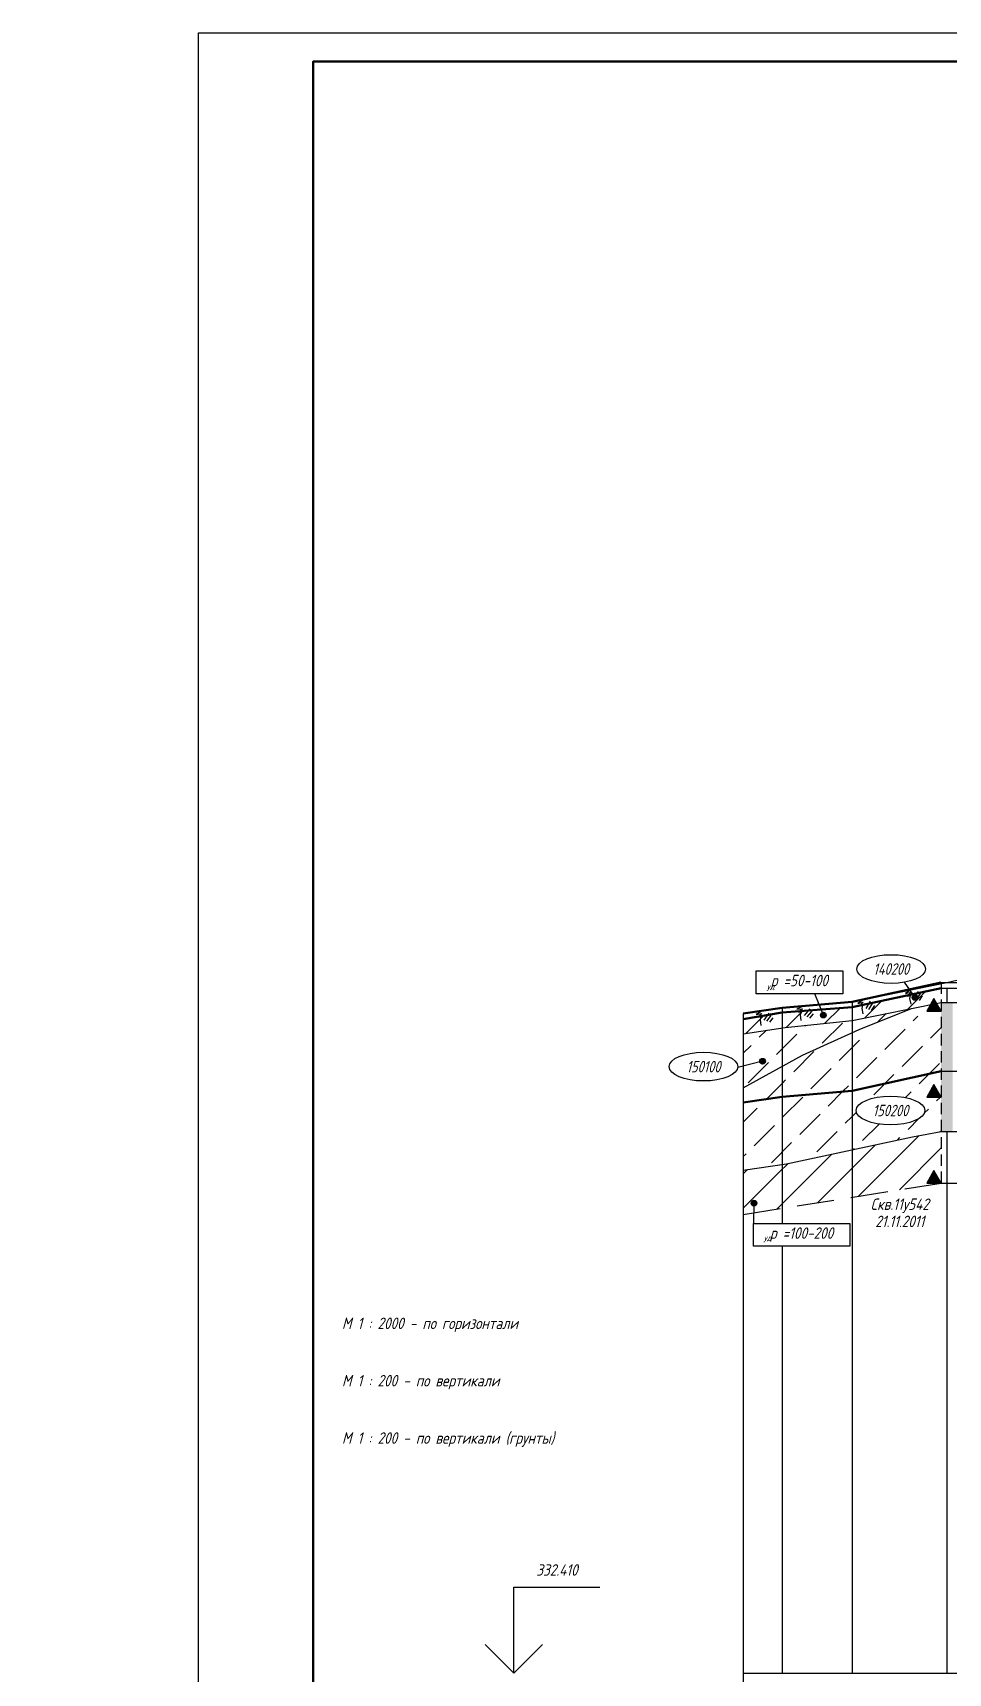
# Model space of a CAD drawing. Extents: x 0 to 1711, y -32 to 643.
# Drawn here: x 0 to 159.7, y 349.1 to 635.1 of the extents above; entities that cross this region are included whole.
import ezdxf
from ezdxf import colors
from ezdxf.entities.mleader import LeaderData, LeaderLine
from ezdxf.enums import TextEntityAlignment as Align
from ezdxf.math import Vec2, Vec3

# ---------------------------------------------------------------- set-up
doc = ezdxf.new("R2010")
doc.units = 0
doc.linetypes.add('ИИ27003', pattern=[9.5, 6.5, -3])
doc.linetypes.add('ИИHidden', pattern=[3, 2, -1])
for name, color, linetype, lineweight in [('ИИ_ГЕОЛОГИЯ_025', 7, 'Continuous', 25), ('ИИ_ГЕОЛОГИЯ_050', 7, 'Continuous', 50), ('ИИ_ГЕОФИЗИКА_025', 7, 'Continuous', 25), ('ИИ_ОФОРМЛЕНИЕ_025', 7, 'Continuous', 25), ('ИИ_ПРОФИЛЬ_025', 7, 'Continuous', 25)]:
    doc.layers.add(name, color=color, linetype=linetype, lineweight=lineweight)
doc.layers.add('Профиль', color=7, linetype='Continuous')
doc.layers.add('ТХ-Л', color=140, linetype='Continuous')
doc.styles.add('VNIPISIMPLEXCUR', font='simplex.shx', dxfattribs={"width": 0.8, "oblique": 15})
doc.linetypes.add('ИИ27001', pattern='A,2.5,[1,3dservice.shx,S=1.85,R=180.00002,X=0,Y=0],2.5,-1', length=6)
doc.linetypes.add('ИИ27002', pattern='A,2,-0.6,[1,3dservice.shx,S=0.6,R=30.000013,X=0.9,Y=0],-0.6,[1,3dservice.shx,S=0.6,R=-30.000013,X=0.3,Y=0],-0.6,[1,3dservice.shx,S=0.6,R=209.999975,X=-0.3,Y=0],-0.6,[1,3dservice.shx,S=0.6,R=150.000007,X=-0.9,Y=0],-0.6,2', length=7)
doc.linetypes.add('ИИ27005', pattern='A,2.5,[1,3dservice.shx,S=1.85,R=180.00002,X=0,Y=0],2.5,-2,[4,3dservice.shx,S=0.5,R=0,X=0,Y=0],-2', length=9)
pattern_1 = [(45, (-97.523, -58.2266), (-3, 3), [5, -2])]
pattern_2 = [(45, (-100.523, -58.2266), (-3, 3), [])]

# ---------------------------------------------------------------- blocks, each defined once
blk = doc.blocks.new('ИИ16001')
at = {"linetype": 'Continuous', "lineweight": 25}
h = blk.add_hatch(color=0, dxfattribs=at)
edge = h.paths.add_edge_path()
edge.add_arc((0, 0), 0.5, 0, 360)
at = {"color": 0, "linetype": 'Continuous', "lineweight": 25}
blk.add_circle((0, 0), 0.5, dxfattribs=at)
blk = doc.blocks.new('ИИ25004')
at = {"linetype": 'Continuous', "lineweight": 25}
blk.add_hatch(color=0, dxfattribs=at).paths.add_polyline_path([(-2.5, 0), (0, 0), (-1.25, 2.17)])
at = {"color": 0, "linetype": 'Continuous', "lineweight": 25}
blk.add_lwpolyline([(-2.5, 0), (0, 0), (-1.25, 2.17)], close=True, dxfattribs=at)
blk = doc.blocks.new('ИИ25010')
at = {"color": 0, "linetype": 'Continuous', "lineweight": 25}
for points in [[(0, 0), (3, 0), (0.5, -1), (2.5, -1), (1, -2), (2, -2), (1.5, -3), (1.5, -5)], [(4.94, -1.23), (2.82, -3.35)], [(5.47, -2.12), (3.7, -3.88)], [(6, -3), (4.59, -4.41)]]:
    blk.add_lwpolyline(points, dxfattribs=at)
blk = doc.blocks.new('ИИ25020')
at = {"color": 0, "linetype": 'Continuous', "lineweight": 25}
blk.add_ellipse((0, 0), major_axis=(-6, 0), ratio=0.416667, dxfattribs=at)
at = {"color": 0, "linetype": 'Continuous', "style": 'VNIPISIMPLEXCUR', "oblique": 15, "width": 0.75}
blk.add_attdef('INDEX', text='', height=2, dxfattribs=at).set_placement((0, 0), align=Align.MIDDLE_CENTER)
blk = doc.blocks.new('ИИ03А2Х4')
at = {"color": 0, "linetype": 'Continuous', "lineweight": 25}
blk.add_lwpolyline([(0, 0), (0, 594), (1682, 594), (1682, 0)], close=True, dxfattribs=at)
at = {"color": 0, "linetype": 'Continuous', "lineweight": 50}
blk.add_lwpolyline([(20, 5), (20, 589), (1677, 589), (1677, 5)], close=True, dxfattribs=at)
at = {"color": 0, "linetype": 'Continuous', "style": 'VNIPISIMPLEXCUR', "oblique": 15, "width": 0.8, "flags": 8}
blk.add_attdef('FORMAT', text='', height=2.5, dxfattribs=at).set_placement((1677, 1.25), align=Align.RIGHT)

msp = doc.modelspace()

# ---------------------------------------------------------------- hatches: boundary and pattern name
at = {"layer": 'ИИ_ГЕОЛОГИЯ_025'}
h = msp.add_hatch(dxfattribs=at)
h.set_pattern_fill('ИИ_СУГЛИНОК', color=256, pattern_type=2)
h.set_pattern_definition(pattern_2)
h.paths.add_polyline_path([(130.6694, 464.3286), (123.9194, 463.1373), (123.9194, 460.6373), (130.6694, 461.6599)])
h.paths.add_polyline_path([(142.9194, 462.9216), (142.9194, 465.268), (137.4858, 464.8513), (137.6902, 464.3444, -0.53151822), (138.3773, 463.8807, -1), (137.3773, 463.8807, -0.30589371), (137.6902, 464.3444), (137.4858, 464.8513), (130.6694, 464.3286), (130.6694, 461.6599), (131.1966, 461.7398)])
h.paths.add_polyline_path([(156.567, 465.709), (157.1694, 466.7524), (157.6447, 465.9291), (158.4194, 466.0873), (158.4194, 468.5873), (154.192, 467.682), (154.0275, 467.4243, -0.3207859), (154.3659, 466.9512, -1), (153.3659, 466.9512, -0.2450757), (153.5797, 467.3612), (153.4645, 467.5262), (142.9194, 465.268), (142.9194, 462.9216)])
h = msp.add_hatch(dxfattribs=at)
h.set_pattern_fill('ИИ_СУПЕСЬ', color=256, pattern_type=2)
h.set_pattern_definition(pattern_1)
h.paths.add_polyline_path([(130.6694, 461.6599), (123.9194, 460.6373), (123.9194, 454.9998), (126.7991, 455.7071, -0.06028106), (126.7847, 455.8264, -1), (127.7847, 455.8264, -0.8862923), (126.7991, 455.7071), (123.9194, 454.9998), (123.9194, 451.187), (130.6694, 454.9113)])
h.paths.add_polyline_path([(142.9194, 460.8022), (142.9194, 462.9216), (131.1966, 461.7398), (130.6694, 461.6599), (130.6694, 454.9113), (134.2186, 456.8697)])
h.paths.add_polyline_path([(153.2765, 465.0369), (142.9194, 462.9216), (142.9194, 460.8022), (144.1053, 461.3382)])
h = msp.add_hatch(dxfattribs=at)
h.set_pattern_fill('ИИ_СУПЕСЬ', color=256, pattern_type=2)
h.set_pattern_definition(pattern_1)
h.paths.add_polyline_path([(157.1694, 451.7524), (158.4194, 449.5873), (158.4194, 454.0873), (142.9194, 450.6873), (142.9194, 440.411), (153.4451, 442.6603), (158.4194, 443.5873), (158.4194, 449.5873), (155.9194, 449.5873)])
edge = h.paths.add_edge_path(flags=16)
edge.add_ellipse((149.5856, 447.2414), major_axis=(-6, 0), ratio=0.41666667, start_angle=0, end_angle=360)
h.paths.add_polyline_path([(142.9194, 459.1538), (136.1443, 456.0676), (130.6694, 453.3276), (130.6694, 449.6373), (142.9194, 450.6873)])
h.paths.add_polyline_path([(130.6694, 453.3276), (130.6694, 454.9113), (123.9194, 451.187), (123.9194, 450.1134), (126.9477, 451.465)])
h.paths.add_polyline_path([(142.9194, 459.1538), (142.9194, 460.8022), (134.2186, 456.8697), (130.6694, 454.9113), (130.6694, 453.3276), (136.1443, 456.0676)])
h.paths.add_polyline_path([(158.4194, 464.5873), (158.1707, 464.5873), (154.9698, 463.8888), (146.0915, 460.5987), (142.9194, 459.1538), (142.9194, 450.6873), (158.4194, 454.0873)])
h = msp.add_hatch(color=256, dxfattribs=at)
h.dxf.hatch_style = 1
h.paths.add_polyline_path([(160.4194, 466.0873), (158.4194, 466.0873), (158.4194, 454.0873), (160.4194, 454.0873)])
h = msp.add_hatch(dxfattribs=at)
h.set_pattern_fill('ИИ_СУПЕСЬ', color=256, pattern_type=2)
h.set_pattern_definition(pattern_1)
h.paths.add_polyline_path([(130.6694, 453.3276), (126.9477, 451.465), (123.9194, 450.1134), (123.9194, 448.6373), (130.6694, 449.6373)])
h.paths.add_polyline_path([(130.6694, 454.9113), (123.9194, 451.187), (123.9194, 450.1134), (126.9477, 451.465), (130.6694, 453.3276)])
h = msp.add_hatch(color=256, dxfattribs=at)
h.dxf.hatch_style = 1
h.paths.add_polyline_path([(160.4194, 454.0873), (158.4194, 454.0873), (158.4194, 443.5873), (160.4194, 443.5873)])
h = msp.add_hatch(dxfattribs=at)
h.set_pattern_fill('ИИ_СУПЕСЬ', color=256, pattern_type=2)
h.set_pattern_definition(pattern_1)
h.paths.add_polyline_path([(130.6694, 449.6373), (123.9194, 448.6373), (123.9194, 436.8355), (130.6694, 437.843)])
h.paths.add_polyline_path([(142.9194, 450.6873), (130.6694, 449.6373), (130.6694, 437.843), (131.4434, 437.9586), (142.9194, 440.411)])
h = msp.add_hatch(dxfattribs=at)
h.set_pattern_fill('ИИ_СУГЛИНОК', color=256, pattern_type=2)
h.set_pattern_definition(pattern_2)
h.paths.add_polyline_path([(130.6694, 437.843), (123.9194, 436.8355), (123.9194, 435.6683), (130.6694, 436.5351)])
h.paths.add_polyline_path([(142.9194, 439.1344), (142.9194, 440.411), (131.4434, 437.9586), (130.6694, 437.843), (130.6694, 436.5351), (132.9103, 436.8228)])
h.paths.add_polyline_path([(158.4194, 442.5874), (158.4194, 443.5873), (153.4451, 442.6603), (142.9194, 440.411), (142.9194, 439.1344), (150.9556, 440.9903)])
h = msp.add_hatch(dxfattribs=at)
h.set_pattern_fill('ИИ_СУГЛИНОК', color=256, pattern_type=2)
h.set_pattern_definition(pattern_2)
h.paths.add_polyline_path([(130.6694, 436.5351), (123.9194, 435.6683), (123.9194, 429.1373), (125.7456, 429.4258), (125.7703, 430.6029, -0.40807278), (125.2808, 431.1028, -1), (126.2808, 431.1028, -0.42038113), (125.7703, 430.6029), (125.7456, 429.4258), (130.6694, 430.2036)])
h.paths.add_polyline_path([(142.9194, 439.1344), (132.9103, 436.8228), (130.6694, 436.5351), (130.6694, 430.2036), (142.9194, 432.1387)])
h.paths.add_polyline_path([(157.1694, 436.7524), (158.4194, 434.5873), (158.4194, 442.5874), (150.9556, 440.9903), (142.9194, 439.1344), (142.9194, 432.1387), (158.4194, 434.5873), (155.9194, 434.5873)])

# ---------------------------------------------------------------- linework, layer by layer
at = {"layer": 'ИИ_ГЕОЛОГИЯ_025', "flags": 128}
for points in [[(153.8659, 466.9512), (152.0144, 469.6034)], [(158.4194, 469.5873), (161.4194, 469.5873)], [(123.9194, 463.1373), (130.6694, 464.3286), (142.9194, 465.268), (158.4194, 468.5873)], [(158.4194, 468.5873), (161.4194, 468.5873)], [(159.4194, 468.5873), (159.4194, 466.0873)], [(123.9194, 460.6373), (131.1966, 461.7398), (142.9194, 462.9216), (158.4194, 466.0873)], [(158.4194, 466.0873), (161.4194, 466.0873)], [(127.2847, 455.8264), (122.9732, 454.7674)], [(158.4194, 454.0873), (161.4194, 454.0873)], [(123.9194, 436.8355), (131.4434, 437.9586), (153.4451, 442.6603), (158.4194, 443.5873)], [(158.4194, 443.5873), (161.4194, 443.5873)], [(159.4194, 443.5873), (159.4194, 434.5873)], [(158.4194, 434.5873), (161.4194, 434.5873)]]:
    msp.add_lwpolyline(points, dxfattribs=at)
at = {"layer": 'ИИ_ГЕОЛОГИЯ_025', "linetype": 'ИИHidden', "flags": 128}
msp.add_lwpolyline([(158.4194, 469.5873), (158.4194, 434.5873)], dxfattribs=at)
at = {"layer": 'ИИ_ГЕОЛОГИЯ_025', "linetype": 'ИИ27002', "flags": 128}
msp.add_lwpolyline([(123.9194, 451.187), (134.2186, 456.8697), (144.1053, 461.3382), (153.2765, 465.0369)], dxfattribs=at)
at = {"layer": 'ИИ_ГЕОЛОГИЯ_025', "linetype": 'ИИ27003', "flags": 128}
msp.add_lwpolyline([(123.9194, 429.1373), (158.4194, 434.5873)], dxfattribs=at)
at = {"layer": 'ИИ_ГЕОЛОГИЯ_050', "linetype": 'ИИ27001', "flags": 128}
for points in [[(123.9194, 464.1373), (130.6694, 465.1373), (142.9194, 466.1873), (158.4194, 469.5873)], [(158.4194, 468.5873), (142.9194, 465.268), (130.6694, 464.3286), (123.9194, 463.1373)]]:
    msp.add_lwpolyline(points, dxfattribs=at)
at = {"layer": 'ИИ_ГЕОЛОГИЯ_050', "linetype": 'ИИ27005', "flags": 128}
msp.add_lwpolyline([(158.4194, 454.0873), (142.9194, 450.6873), (130.6694, 449.6373), (123.9194, 448.6373)], dxfattribs=at)
at = {"layer": 'ИИ_ГЕОФИЗИКА_025', "flags": 128}
for points in [[(126.1827, 471.566), (141.2522, 471.566), (141.2522, 467.5633), (126.1827, 467.5633)], [(125.7058, 427.5341), (142.5085, 427.5341), (142.5085, 423.6065), (125.7058, 423.6065)]]:
    msp.add_lwpolyline(points, close=True, dxfattribs=at)
for points in [[(137.8773, 463.8807), (136.3919, 467.5633)], [(125.7808, 431.1028), (125.7058, 427.5341)]]:
    msp.add_lwpolyline(points, dxfattribs=at)
at = {"layer": 'ИИ_ПРОФИЛЬ_025', "flags": 128}
for points in [[(123.9194, 464.1373), (130.6694, 465.1373), (142.9194, 466.1873), (159.4194, 469.5873), (166.4194, 471.1873), (173.9194, 473.0873), (190.4194, 476.6873), (207.0694, 482.1373), (223.9194, 486.4373), (243.1694, 491.8373), (256.9194, 495.4373), (273.9194, 500.2873), (283.9194, 503.2373), (293.6694, 505.0373), (308.6694, 509.0373), (323.9194, 513.0873), (325.1694, 513.4873), (342.4194, 519.4873), (356.3594, 524.8873)], [(142.9194, 466.1873), (142.9194, 349.1373)], [(123.9194, 464.1373), (123.9194, 349.1373)], [(130.6694, 465.1373), (130.6694, 427.5341)], [(159.4194, 434.5873), (159.4194, 349.1373)], [(130.6694, 423.6065), (130.6694, 349.1373)], [(83.9194, 349.1373), (83.9194, 364.1373), (98.9194, 364.1373)], [(78.9194, 354.1373), (83.9194, 349.1373), (88.9194, 354.1373)], [(123.9194, 349.1373), (1123.9194, 349.1373)], [(123.9194, 349.1373), (123.9194, 46.1373)]]:
    msp.add_lwpolyline(points, dxfattribs=at)
at = {"layer": 'Профиль'}
msp.add_lwpolyline([(123.9194, 464.1373), (130.6694, 465.1373), (142.9194, 466.1873), (159.4194, 469.5873), (166.4194, 471.1873), (173.9194, 473.0873), (190.4194, 476.6873), (207.0694, 482.1373), (223.9194, 486.4373), (243.1694, 491.8373), (256.9194, 495.4373), (273.9194, 500.2873), (283.9194, 503.2373), (293.6694, 505.0373), (308.6694, 509.0373), (323.9194, 513.0873), (325.1694, 513.4873), (342.4194, 519.4873), (356.3594, 524.8873)], dxfattribs=at)

# ---------------------------------------------------------------- block references
at = {"layer": 'ИИ_ГЕОЛОГИЯ_025'}
for p, values in [((149.7098, 471.9117), {'INDEX': '140200'}), ((116.9806, 454.8916), {'INDEX': '150100'}), ((149.5856, 447.2414), {'INDEX': '150200'})]:
    msp.add_blockref('ИИ25020', p, dxfattribs=at).add_auto_attribs(values)
for p, xscale, yscale, zscale, rotation in [((143.5217, 466.3504), 0.5, 0.5, 0.5, 12.45051564), ((151.848, 468.0652), 0.5, 0.5, 0.5, 12.45051564), ((125.8571, 464.4352), 0.4999999999999999, 0.4999999999999999, 0.4999999999999999, 8.95173367), ((132.9823, 465.3586), 0.5, 0.5, 0.5, 4.76100567)]:
    msp.add_blockref('ИИ25010', p, dxfattribs=dict(at, xscale=xscale, yscale=yscale, zscale=zscale, rotation=rotation))
for name, p in [('ИИ16001', (153.8659, 466.9512)), ('ИИ25004', (158.4194, 464.5873)), ('ИИ16001', (127.2847, 455.8264)), ('ИИ25004', (158.4194, 449.5873)), ('ИИ25004', (158.4194, 434.5873))]:
    msp.add_blockref(name, p, dxfattribs=at)
at = {"layer": 'ИИ_ГЕОФИЗИКА_025'}
for p in [(137.8773, 463.8807), (125.7808, 431.1028)]:
    msp.add_blockref('ИИ16001', p, dxfattribs=at)
at = {"layer": 'ИИ_ОФОРМЛЕНИЕ_025'}
msp.add_blockref('ИИ03А2Х4', (28.9194, 41.1373), dxfattribs=at)

# ---------------------------------------------------------------- texts
at = {"layer": 'ИИ_ГЕОЛОГИЯ_025', "style": 'VNIPISIMPLEXCUR', "oblique": 15, "width": 0.8}
for s, p in [('Скв.11у542', (151.2056, 431.9066)), ('21.11.2011', (151.2056, 428.9066))]:
    msp.add_text(s, height=2, dxfattribs=at).set_placement(p, align=Align.TOP_CENTER)
at = {"layer": 'ИИ_ГЕОФИЗИКА_025', "style": 'VNIPISIMPLEXCUR', "oblique": 15, "width": 0.8}
for s, height, p in [('уд', 1, (128.6913, 468.8481)), ('р =50-100', 2, (133.6872, 469.9065)), ('р =100-200', 2, (134.0704, 425.8706)), ('уд', 1, (128.1608, 425.0404))]:
    msp.add_text(s, height=height, dxfattribs=at).set_placement(p, align=Align.MIDDLE_CENTER)
at = {"layer": 'ИИ_ПРОФИЛЬ_025', "style": 'VNIPISIMPLEXCUR', "oblique": 15, "width": 0.8}
for s, p in [('М 1 : 2000 - по горизонтали', (53.9194, 409.1373)), ('М 1 : 200 - по вертикали', (53.9194, 399.1373)), ('М 1 : 200 - по вертикали (грунты)', (53.9194, 389.1373))]:
    msp.add_text(s, height=2, dxfattribs=at).set_placement(p)
msp.add_text('332.410', height=2, dxfattribs=at).set_placement((91.4194, 366.1373), align=Align.CENTER)

# ---------------------------------------------------------------- leaders
at = {"layer": 'ТХ-Л', "linetype": 'Continuous', "ltscale": 100}
ml = msp.add_multileader_mtext('Standard', dxfattribs=at)
ml.set_content('1\\P', color=256, style='VNIPISIMPLEXCUR')
ml.set_leader_properties()
ml.build(insert=Vec2(0, 0))
ml.multileader.update_dxf_attribs({"leader_type": 0, "has_dogleg": 0, "text_left_attachment_type": 0, "text_right_attachment_type": 0, "dogleg_length": 0.36})
ctx = ml.context
ctx.base_point, ctx.char_height, ctx.plane_origin = Vec3(1486.9155, 614.8596), 3.5, Vec3(-1.4782, 5.9099)
ctx.left_attachment, ctx.right_attachment = 0, 0
notes = []
notes.append((ctx, [(0, (0, 0, 0), (0, 0), (1, 0), 1, [])]))
ctx.mtext.insert, ctx.mtext.flow_direction = Vec3(1488.9155, 614.8596), 5
for ctx, leaders in notes:
    for number, flags, end, landing, length, lines in leaders:
        leader = LeaderData()
        leader.index, (leader.has_last_leader_line, leader.has_dogleg_vector, leader.attachment_direction) = number, flags
        leader.last_leader_point, leader.dogleg_vector, leader.dogleg_length = Vec3(end), Vec3(landing), length
        for number, points, colour, breaks in lines:
            line = LeaderLine()
            line.index, line.vertices, line.color, line.breaks = number, Vec3.list(points), colors.encode_raw_color(colour), breaks
            leader.lines.append(line)
        ctx.leaders.append(leader)

doc.saveas('drawing.dxf')
